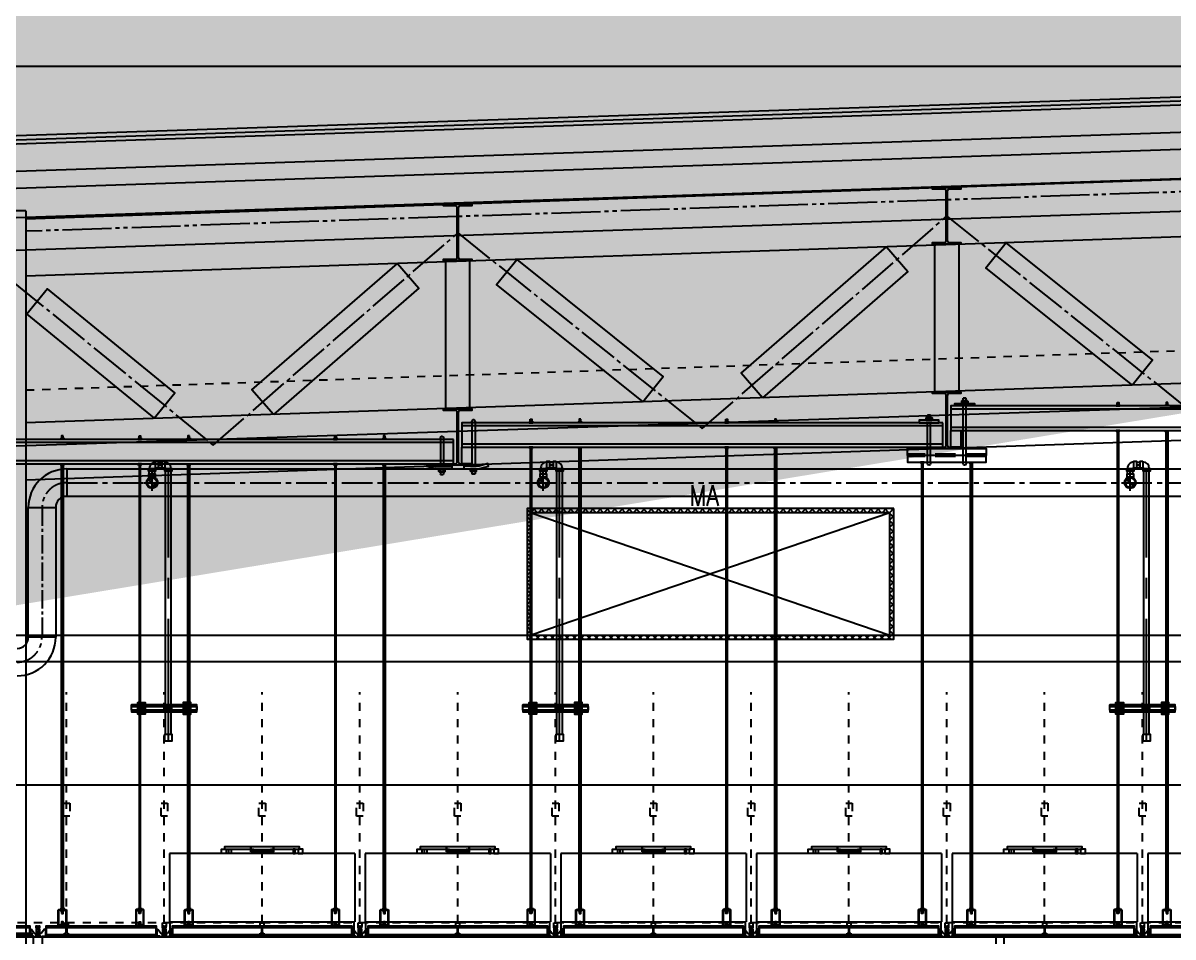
# Model space of a CAD drawing. Header units: millimetres. Extents: x -192235 to 515711, y 45168 to 947868.
# Drawn here: x 130333 to 137388, y 471199 to 476802 of the extents above; entities that cross this region are included whole.
import ezdxf
from ezdxf.enums import TextEntityAlignment as Align

# ---------------------------------------------------------------- set-up
doc = ezdxf.new("R2010")
doc.units = ezdxf.units.MM
doc.header["$LTSCALE"] = 1000
doc.header["$PDMODE"] = 1
for name, pattern in [('CENTER2', [1.125, 0.75, -0.125, 0.125, -0.125]), ('HIDDEN', [0.375, 0.25, -0.125]), ('HIDDEN2', [4.7625, 3.175, -1.5875]), ('TPH12-SEC-@20-1$0$CENTERK0', [0.65, 0.5, -0.05, 0.05, -0.05]), ('TPH12-SEC-@20-1$0$CENTERK5', [6.916, 6.667, -0.083, 0.083, -0.083]), ('TPH12-SEC-@20-1$0$DOTK1', [0.1, 0.05, -0.05]), ('TPH12-SEC-@20-1$0$PHANTOMK1', [1.415, 1, -0.083, 0.083, -0.083, 0.083, -0.083]), ('YCD-Xfa-Sec-24$0$HIDDEN', [0.375, 0.25, -0.125]), ('YCD-Xfa-Sec-24$0$HIDDEN2', [0.1875, 0.125, -0.0625])]:
    doc.linetypes.add(name, pattern=pattern)
for name, color, linetype in [('FS-LINE', 10, 'Continuous'), ('TPH12-SEC-@20-1$0$$FFU', 252, 'TPH12-SEC-@20-1$0$DOTK1'), ('TPH12-SEC-@20-1$0$H-SIN', 252, 'TPH12-SEC-@20-1$0$CENTERK5'), ('TPH12-SEC-@20-1$0$MEJI', 252, 'Continuous'), ('TPH12-SEC-@20-1$0$PT', 252, 'Continuous'), ('TPH12-SEC-@20-1$0$SIAGE1', 252, 'Continuous'), ('TPH12-SEC-@20-1$0$STEEL2', 252, 'Continuous'), ('TPH12-SEC-@20-1$0$STEEL3', 252, 'Continuous'), ('TPH12-SEC-@20-1$0$SUGATA3', 252, 'Continuous'), ('YCD-Xfa-Sec-24$0$A-C-Ceil-Hand_3-8', 2, 'Continuous'), ('YCD-Xfa-Sec-24$0$A-C-Ceiling Grid', 15, 'Continuous'), ('YCD-Xfa-Sec-24$0$C-R-EQ', 150, 'Continuous'), ('YCD-Xfa-Sec-24$0$Ceil-Sup-150', 3, 'Continuous'), ('YCD-Xfa-Sec-24$0$Ceil-Sup-P1001', 3, 'Continuous'), ('YCD-Xfa-Sec-24$0$FFU', 145, 'Continuous'), ('YCD-Xfa-Sec-24$0$partition-S', 3, 'Continuous'), ('YFM1P-短$0$14P5-CSH-3-402-B$0$SH-TEXT', 4, 'Continuous'), ('YFM1P-短$0$M-FOUN', 252, 'Continuous'), ('YFM1P-短$0$M-HVAC-CMDUCT', 150, 'Continuous')]:
    doc.layers.add(name, color=color, linetype=linetype)
doc.styles.add('YFM1P-短$0$14P5-CSH-3-402-B$0$AA-TXT', font='simplex.shx', dxfattribs={"width": 0.8, "bigfont": 'CHINA.shx'})

# ---------------------------------------------------------------- blocks, each defined once
blk = doc.blocks.new('TPH12-SEC-@20-1')
at = {"layer": 'DEFPOINTS'}
for p, q in [((100000, 474600), (145000, 476100)), ((100000, 474400), (145000, 475900)), ((100000, 473200), (145000, 474700))]:
    blk.add_line(p, q, dxfattribs=at)
at = {"layer": 'TPH12-SEC-@20-1$0$$FFU'}
for p, q in [((144993.2, 475050.1), (130350, 474550.3)), ((130600, 471285), (130600, 472700)), ((131200, 471285), (131200, 472700)), ((131800, 471285), (131800, 472700)), ((132400, 471285), (132400, 472700)), ((133000, 471285), (133000, 472700)), ((133600, 471285), (133600, 472700)), ((134200, 471285), (134200, 472700)), ((134800, 471285), (134800, 472700)), ((135400, 471285), (135400, 472700)), ((136000, 471285), (136000, 472700)), ((136600, 471285), (136600, 472700)), ((137200, 471285), (137200, 472700)), ((189650, 471285), (100350, 471285)), ((189650, 471200), (100350, 471200))]:
    blk.add_line(p, q, dxfattribs=at)
for points in [[(130580, 471940), (130580, 472020), (130580, 472020), (130620, 472020), (130620, 471940)], [(131180, 471940), (131180, 472020), (131180, 472020), (131220, 472020), (131220, 471940)], [(131780, 471940), (131780, 472020), (131780, 472020), (131820, 472020), (131820, 471940)], [(132380, 471940), (132380, 472020), (132380, 472020), (132420, 472020), (132420, 471940)], [(132980, 471940), (132980, 472020), (132980, 472020), (133020, 472020), (133020, 471940)], [(133580, 471940), (133580, 472020), (133580, 472020), (133620, 472020), (133620, 471940)], [(134180, 471940), (134180, 472020), (134180, 472020), (134220, 472020), (134220, 471940)], [(134780, 471940), (134780, 472020), (134780, 472020), (134820, 472020), (134820, 471940)], [(135380, 471940), (135380, 472020), (135380, 472020), (135420, 472020), (135420, 471940)], [(135980, 471940), (135980, 472020), (135980, 472020), (136020, 472020), (136020, 471940)], [(136580, 471940), (136580, 472020), (136580, 472020), (136620, 472020), (136620, 471940)], [(137180, 471940), (137180, 472020), (137180, 472020), (137220, 472020), (137220, 471940)], [(130611, 471203), (130632.5, 471203), (130632.5, 471200), (130567.5, 471200), (130567.5, 471203), (130589, 471203), (130589, 471222), (130598.5, 471222), (130598.5, 471263), (130589, 471263), (130589, 471285), (130611, 471285), (130611, 471263), (130601.5, 471263), (130601.5, 471222), (130611, 471222)], [(131211, 471203), (131232.5, 471203), (131232.5, 471200), (131167.5, 471200), (131167.5, 471203), (131189, 471203), (131189, 471222), (131198.5, 471222), (131198.5, 471263), (131189, 471263), (131189, 471285), (131211, 471285), (131211, 471263), (131201.5, 471263), (131201.5, 471222), (131211, 471222)], [(131811, 471203), (131832.5, 471203), (131832.5, 471200), (131767.5, 471200), (131767.5, 471203), (131789, 471203), (131789, 471222), (131798.5, 471222), (131798.5, 471263), (131789, 471263), (131789, 471285), (131811, 471285), (131811, 471263), (131801.5, 471263), (131801.5, 471222), (131811, 471222)], [(132411, 471203), (132432.5, 471203), (132432.5, 471200), (132367.5, 471200), (132367.5, 471203), (132389, 471203), (132389, 471222), (132398.5, 471222), (132398.5, 471263), (132389, 471263), (132389, 471285), (132411, 471285), (132411, 471263), (132401.5, 471263), (132401.5, 471222), (132411, 471222)], [(133011, 471203), (133032.5, 471203), (133032.5, 471200), (132967.5, 471200), (132967.5, 471203), (132989, 471203), (132989, 471222), (132998.5, 471222), (132998.5, 471263), (132989, 471263), (132989, 471285), (133011, 471285), (133011, 471263), (133001.5, 471263), (133001.5, 471222), (133011, 471222)], [(133611, 471203), (133632.5, 471203), (133632.5, 471200), (133567.5, 471200), (133567.5, 471203), (133589, 471203), (133589, 471222), (133598.5, 471222), (133598.5, 471263), (133589, 471263), (133589, 471285), (133611, 471285), (133611, 471263), (133601.5, 471263), (133601.5, 471222), (133611, 471222)], [(134211, 471203), (134232.5, 471203), (134232.5, 471200), (134167.5, 471200), (134167.5, 471203), (134189, 471203), (134189, 471222), (134198.5, 471222), (134198.5, 471263), (134189, 471263), (134189, 471285), (134211, 471285), (134211, 471263), (134201.5, 471263), (134201.5, 471222), (134211, 471222)], [(134811, 471203), (134832.5, 471203), (134832.5, 471200), (134767.5, 471200), (134767.5, 471203), (134789, 471203), (134789, 471222), (134798.5, 471222), (134798.5, 471263), (134789, 471263), (134789, 471285), (134811, 471285), (134811, 471263), (134801.5, 471263), (134801.5, 471222), (134811, 471222)], [(135411, 471203), (135432.5, 471203), (135432.5, 471200), (135367.5, 471200), (135367.5, 471203), (135389, 471203), (135389, 471222), (135398.5, 471222), (135398.5, 471263), (135389, 471263), (135389, 471285), (135411, 471285), (135411, 471263), (135401.5, 471263), (135401.5, 471222), (135411, 471222)], [(136011, 471203), (136032.5, 471203), (136032.5, 471200), (135967.5, 471200), (135967.5, 471203), (135989, 471203), (135989, 471222), (135998.5, 471222), (135998.5, 471263), (135989, 471263), (135989, 471285), (136011, 471285), (136011, 471263), (136001.5, 471263), (136001.5, 471222), (136011, 471222)], [(136611, 471203), (136632.5, 471203), (136632.5, 471200), (136567.5, 471200), (136567.5, 471203), (136589, 471203), (136589, 471222), (136598.5, 471222), (136598.5, 471263), (136589, 471263), (136589, 471285), (136611, 471285), (136611, 471263), (136601.5, 471263), (136601.5, 471222), (136611, 471222)], [(137211, 471203), (137232.5, 471203), (137232.5, 471200), (137167.5, 471200), (137167.5, 471203), (137189, 471203), (137189, 471222), (137198.5, 471222), (137198.5, 471263), (137189, 471263), (137189, 471285), (137211, 471285), (137211, 471263), (137201.5, 471263), (137201.5, 471222), (137211, 471222)]]:
    blk.add_lwpolyline(points, close=True, dxfattribs=at)
at = {"layer": 'TPH12-SEC-@20-1$0$H-SIN'}
blk.add_line((84160.9, 471200), (201769.6, 471200), dxfattribs=at)
at = {"layer": 'TPH12-SEC-@20-1$0$MEJI'}
blk.add_line((143050, 476535), (98300, 476535), dxfattribs=at)
at = {"layer": 'TPH12-SEC-@20-1$0$PT'}
for p, q in [((136300, 471200), (136300, 466250)), ((136350, 471200), (136350, 466250))]:
    blk.add_line(p, q, dxfattribs=at)
at = {"layer": 'TPH12-SEC-@20-1$0$SIAGE1'}
for p, q in [((145000, 476382.9), (99350, 474861.2)), ((145000, 476277.8), (99538.5, 474762.4))]:
    blk.add_line(p, q, dxfattribs=at)
at = {"layer": 'TPH12-SEC-@20-1$0$STEEL2'}
for points in [[(135913, 475792.8), (136087, 475792.8), (136087, 475783.8), (136016, 475783.8, 0.414214), (136003, 475770.8), (136003, 475468.8, 0.414214), (136016, 475455.8), (136087, 475455.8), (136087, 475446.8), (135913, 475446.8), (135913, 475455.8), (135984, 475455.8, 0.414214), (135997, 475468.8), (135997, 475770.8, 0.414214), (135984, 475783.8), (135913, 475783.8)], [(132913, 475690.4), (133087, 475690.4), (133087, 475681.4), (133016, 475681.4, 0.414214), (133003, 475668.4), (133003, 475366.4, 0.414214), (133016, 475353.4), (133087, 475353.4), (133087, 475344.4), (132913, 475344.4), (132913, 475353.4), (132984, 475353.4, 0.414214), (132997, 475366.4), (132997, 475668.4, 0.414214), (132984, 475681.4), (132913, 475681.4)], [(135913, 474538.8), (136087, 474538.8), (136087, 474529.8), (136016, 474529.8, 0.414214), (136003, 474516.8), (136003, 474214.8, 0.414214), (136016, 474201.8), (136087, 474201.8), (136087, 474192.8), (135913, 474192.8), (135913, 474201.8), (135984, 474201.8, 0.414214), (135997, 474214.8), (135997, 474516.8, 0.414214), (135984, 474529.8), (135913, 474529.8)], [(132913, 474436.4), (133087, 474436.4), (133087, 474427.4), (133016, 474427.4, 0.414214), (133003, 474414.4), (133003, 474112.4, 0.414214), (133016, 474099.4), (133087, 474099.4), (133087, 474090.4), (132913, 474090.4), (132913, 474099.4), (132984, 474099.4, 0.414214), (132997, 474112.4), (132997, 474414.4, 0.414214), (132984, 474427.4), (132913, 474427.4)]]:
    blk.add_lwpolyline(points, format="xyb", close=True, dxfattribs=at)
at = {"layer": 'TPH12-SEC-@20-1$0$STEEL3'}
for p, q in [((145000, 476100), (130350, 475600)), ((145000, 475749.8), (130350, 475249.8)), ((130350, 475650), (129650, 475650)), ((130350, 475650), (130350, 466700)), ((145000, 474850.2), (130350, 474350.2)), ((145000, 474500), (130350, 474000))]:
    blk.add_line(p, q, dxfattribs=at)
at = {"layer": 'TPH12-SEC-@20-1$0$STEEL3', "linetype": 'TPH12-SEC-@20-1$0$PHANTOMK1', "ltscale": 0.3}
for p, q in [((138997, 475820.1), (136003, 475717.9)), ((135997, 475717.7), (133003, 475615.5)), ((132997, 475615.3), (130350, 475525))]:
    blk.add_line(p, q, dxfattribs=at)
at = {"layer": 'TPH12-SEC-@20-1$0$STEEL3', "linetype": 'TPH12-SEC-@20-1$0$CENTERK0', "ltscale": 0.5}
for p, q in [((134500, 474316.7), (136000, 475617.7)), ((136000, 475617.7), (137500, 474419.1)), ((131500, 474214.4), (133000, 475515.3)), ((133000, 475515.3), (134500, 474316.7)), ((130011.6, 475427.4), (131500, 474214.4))]:
    blk.add_line(p, q, dxfattribs=at)
at = {"layer": 'TPH12-SEC-@20-1$0$STEEL3'}
for points in [[(135925, 474538.8), (136075, 474538.8), (136075, 475446.8), (135925, 475446.8)], [(137136.2, 474581.8), (137261.1, 474738.1), (136363.8, 475455), (136238.9, 475298.8)], [(134869, 474504.4), (134738, 474655.5), (135631, 475430), (135762, 475278.9)], [(131869, 474402), (131738, 474553.1), (132631, 475327.6), (132762, 475176.6)], [(132925, 474436.4), (133075, 474436.4), (133075, 475344.4), (132925, 475344.4)], [(134136.2, 474479.4), (134261.1, 474635.7), (133363.8, 475352.7), (133238.9, 475196.4)], [(131137.8, 474380.5), (131264.2, 474535.6), (130484, 475171.4), (130357.7, 475016.3)]]:
    blk.add_lwpolyline(points, close=True, dxfattribs=at)
at = {"layer": 'TPH12-SEC-@20-1$0$SUGATA3'}
for p, q in [((145000, 476600), (99350, 475078.3)), ((145000, 476575), (99350, 475053.3)), ((145000, 476550), (99350, 475028.3))]:
    blk.add_line(p, q, dxfattribs=at)
blk = doc.blocks.new('YFM1P-短')
at = {"layer": 'YFM1P-短$0$M-HVAC-CMDUCT'}
h = blk.add_hatch(dxfattribs=at)
h.set_pattern_fill('ANSI37', color=256, scale=10)
h.paths.add_polyline_path([(154325, 473825), (156575, 473825), (156575, 473025), (154325, 473025)])
h.paths.add_polyline_path([(154350, 473800), (156550, 473800), (156550, 473050), (154350, 473050)], flags=16)
at = {"layer": 'YFM1P-短$0$M-FOUN'}
blk.add_line((190000, 473050), (100000, 473050), dxfattribs=at)
at = {"layer": 'YFM1P-短$0$M-FOUN', "color": 4}
for p, q in [((100000, 472885), (190000, 472885)), ((100000, 472130), (190000, 472130))]:
    blk.add_line(p, q, dxfattribs=at)
at = {"layer": 'YFM1P-短$0$M-FOUN', "color": 1}
blk.add_line((190000, 471200), (100000, 471200), dxfattribs=at)
at = {"layer": 'YFM1P-短$0$M-HVAC-CMDUCT'}
for p, q in [((156550, 473800), (154350, 473050)), ((154350, 473800), (156550, 473050))]:
    blk.add_line(p, q, dxfattribs=at)
for points in [[(154325, 473825), (156575, 473825), (156575, 473025), (154325, 473025)], [(154350, 473800), (156550, 473800), (156550, 473050), (154350, 473050)]]:
    blk.add_lwpolyline(points, close=True, dxfattribs=at)
at = {"layer": 'YFM1P-短$0$14P5-CSH-3-402-B$0$SH-TEXT', "color": 4, "style": 'YFM1P-短$0$14P5-CSH-3-402-B$0$AA-TXT', "text_generation_flag": 2, "width": 0.8}
blk.add_text('MA', height=125, dxfattribs=at).set_placement((155488.7, 473905.6, 0), align=Align.MIDDLE_CENTER)
blk = doc.blocks.new('YCD-Xfa-Sec-24$0$Cap-4')
for p, q in [((1.76, 0), (-1.76, 0)), ((-1.9, -1.31), (-1.9, -0.18)), ((-1.9, -1.31), (-1.9, -0.18)), ((1.76, -1.49), (-1.76, -1.49)), ((1.76, -1.49), (-1.76, -1.49)), ((-1.39, -0.05), (-1.75, -0.05)), ((-1.39, -0.05), (-1.75, -0.05)), ((-1.39, -1.44), (-1.75, -1.44)), ((-1.39, -1.44), (-1.75, -1.44)), ((-1.02, -1.31), (-1.02, -0.18)), ((-1.02, -1.31), (-1.02, -0.18)), ((-0.95, -1.49), (-0.95, -3.09)), ((-0.95, -3.09), (-0.82, -3.22)), ((0.82, -3.22), (-0.82, -3.22)), ((0.53, -0.05), (-0.53, -0.05)), ((0.53, -0.05), (-0.53, -0.05)), ((0.53, -1.44), (-0.53, -1.44)), ((0.53, -1.44), (-0.53, -1.44)), ((0.82, -3.22), (0.95, -3.09)), ((0.95, -1.49), (0.95, -3.09)), ((1.02, -1.31), (1.02, -0.18)), ((1.02, -1.31), (1.02, -0.18)), ((1.39, -0.05), (1.75, -0.05)), ((1.39, -0.05), (1.75, -0.05)), ((1.39, -1.44), (1.75, -1.44)), ((1.39, -1.44), (1.75, -1.44)), ((1.9, -1.31), (1.9, -0.18)), ((1.9, -1.31), (1.9, -0.18))]:
    blk.add_line(p, q)
for centre, radius, start, end in [((-1.6, -0.27), 0.316, 120.56811, 163.207), ((-1.6, -0.27), 0.316, 120.56811, 163.207), ((-1.64, -0.33), 0.303, 111.89653, 149.5654), ((-1.64, -0.33), 0.303, 111.89653, 149.5654), ((-1.64, -1.16), 0.303, 210.4346, 248.10347), ((-1.64, -1.16), 0.303, 210.4346, 248.10347), ((-1.6, -1.22), 0.316, 196.793, 239.43189), ((-1.6, -1.22), 0.316, 196.793, 239.43189), ((-1.6, -1.26), 1.23, 61.78852, 80.11234), ((-1.6, -1.26), 1.23, 61.78852, 80.11234), ((-1.6, -0.23), 1.23, 279.88766, 298.21148), ((-1.6, -0.23), 1.23, 279.88766, 298.21148), ((-0.43, -1.46), 1.41, 94.15324, 114.87611), ((-0.43, -1.46), 1.41, 94.15324, 114.87611), ((-0.43, -0.03), 1.41, 245.12389, 265.84676), ((-0.43, -0.03), 1.41, 245.12389, 265.84676), ((0.43, -1.46), 1.41, 65.12389, 85.84676), ((0.43, -1.46), 1.41, 65.12389, 85.84676), ((0.43, -0.03), 1.41, 274.15324, 294.87611), ((0.43, -0.03), 1.41, 274.15324, 294.87611), ((1.6, -1.26), 1.23, 99.88766, 118.21148), ((1.6, -1.26), 1.23, 99.88766, 118.21148), ((1.6, -0.23), 1.23, 241.78852, 260.11234), ((1.6, -0.23), 1.23, 241.78852, 260.11234), ((1.64, -0.33), 0.303, 30.4346, 68.10347), ((1.64, -0.33), 0.303, 30.4346, 68.10347), ((1.64, -1.16), 0.303, 291.89653, 329.5654), ((1.64, -1.16), 0.303, 291.89653, 329.5654), ((1.6, -0.27), 0.316, 16.793, 59.43189), ((1.6, -0.27), 0.316, 16.793, 59.43189), ((1.6, -1.22), 0.316, 300.56811, 343.207), ((1.6, -1.22), 0.316, 300.56811, 343.207)]:
    blk.add_arc(centre, radius, start, end)
blk = doc.blocks.new('YCD-Xfa-Sec-24$0$cg-1')
blk.add_lwpolyline([(0, 68), (0, 0), (1100, 0), (1100, 2.8), (0, 2.8), (0, 15.2), (1100, 15.2), (1100, 55.7), (0, 55.7), (0, 68), (1100, 68), (1100, 0)])
blk = doc.blocks.new('YCD-Xfa-Sec-24$0$FFU-120x120x55')
for p, q in [((-56.8, 50.8), (-56.8, 9)), ((56.8, 50.8), (-56.8, 50.8)), ((56.8, 50.8), (56.8, 9)), ((-56.8, 9), (56.8, 9)), ((-56.5, 0), (-56.5, 9)), ((56.5, 0), (56.5, 9)), ((-56.5, 0), (56.5, 0))]:
    blk.add_line(p, q)
for points in [[(-22.03, 50.8), (-25, 50.8), (-25, 53.5), (-22.03, 53.5), (-22.03, 51.04)], [(-19, 50.8), (-20.35, 50.8), (-20.35, 53.5), (-19, 53.5), (-19, 51.04)], [(-7, 51.8), (-7, 52.7), (7, 52.7), (7, 51.8)], [(19, 50.8), (20.35, 50.8), (20.35, 53.5), (19, 53.5), (19, 50.95)], [(22.03, 50.8), (25, 50.8), (25, 53.5), (22.03, 53.5), (22.03, 50.95)]]:
    blk.add_lwpolyline(points, close=True)
for points in [[(-7, 54.87, 0.414214), (-7.13, 55), (-23, 55), (-23, 53.5), (-7.13, 53.5, 0.414214), (-7, 53.63)], [(6.87, 53.49, 0.396463), (7, 53.63), (7, 54.87, 0.414214), (6.87, 55), (-6.87, 55, 0.414214), (-7, 54.87), (-7, 53.63, 0.396539), (-6.87, 53.49, 0.029282)], [(7.13, 53.5), (23, 53.5), (23, 55), (7.13, 55, 0.414214), (7, 54.87), (7, 53.63, 0.414214)]]:
    blk.add_lwpolyline(points, format="xyb", close=True)
blk = doc.blocks.new('YCD-Xfa-Sec-24$0$Ceil-4T')
for p, q in [((0.45, 5.1), (0, 5.1)), ((0, 5.1), (0, 0)), ((2.2, 0.33), (0, 0.33)), ((0, 0.25), (2.2, 0.25)), ((2.2, 0), (0, 0)), ((0.45, 4.8), (0.45, 5.1)), ((0.45, 4.8), (0.45, 0.33)), ((0.45, 4.8), (1.05, 4.8)), ((0.6, 0.33), (2.2, 0.33)), ((1.05, 4.8), (3, 2.05)), ((3, 2.05), (3.95, 2.05)), ((3.95, 1.55), (3.75, 0.88)), ((3.75, 0.88), (3.95, 0.88)), ((3.75, 0.88), (3.75, 0.25)), ((3.95, 4.8), (3.95, 0.3)), ((3.95, 0.88), (3.95, 1.55)), ((3.95, 0.88), (3.95, 0.45)), ((4.3, 5.1), (4.25, 5.1)), ((5.75, 5.1), (5.7, 5.1)), ((6.05, 4.8), (6.05, 0.3)), ((7, 2.05), (6.05, 2.05)), ((6.05, 1.55), (6.25, 0.88)), ((6.05, 0.88), (6.05, 1.55)), ((6.25, 0.88), (6.05, 0.88)), ((6.05, 0.88), (6.05, 0.45)), ((6.25, 0.88), (6.25, 0.25)), ((8.95, 4.8), (7, 2.05)), ((7.8, 0.33), (10, 0.33)), ((10, 0.25), (7.8, 0.25)), ((10, 0), (7.8, 0)), ((9.55, 4.8), (8.95, 4.8)), ((9.55, 5.1), (10, 5.1)), ((9.55, 4.8), (9.55, 5.1)), ((9.55, 4.8), (9.55, 0.28)), ((10, 5.1), (10, 0))]:
    blk.add_line(p, q)
for points in [[(5.58, 0.1), (5.54, 0.1, -0.414214), (5.5, 0.14), (5.5, 0.58, -0.414214), (5.52, 0.6), (5.82, 0.6, 0.414214), (5.84, 0.62), (5.84, 1.2, 0.414214), (5.74, 1.3), (4.26, 1.3, 0.414214), (4.16, 1.2), (4.16, 0.62, 0.414214), (4.18, 0.6), (4.48, 0.6, -0.414214), (4.5, 0.58), (4.5, 0.14, -0.414214), (4.46, 0.1), (4.42, 0.1, 0.414214), (4.4, 0.08), (4.4, 0.04, -0.414214), (4.36, 0), (2.24, 0, -0.414214), (2.2, 0.04), (2.2, 0.25), (2.2, 0.28, -0.414214), (2.25, 0.33), (2.27, 0.33, -0.414214), (2.32, 0.28), (2.32, 0.27, 0.414214), (2.34, 0.25), (3.87, 0.25, 0.414214), (3.97, 0.35), (3.97, 1.48, -0.414214), (3.99, 1.5), (4.2, 1.5, 0.414214), (4.3, 1.6), (4.3, 5.4, 0.414214), (4.2, 5.5), (3.96, 5.5, -0.414214), (3.94, 5.52), (3.94, 6.76, -0.414214), (3.98, 6.8), (4.46, 6.8, -0.414214), (4.5, 6.76), (4.5, 6.42, -0.414214), (4.48, 6.4), (4.18, 6.4, 0.414214), (4.16, 6.38), (4.16, 5.8, 0.414214), (4.26, 5.7), (5.74, 5.7, 0.414214), (5.84, 5.8), (5.84, 6.38, 0.414214), (5.82, 6.4), (5.52, 6.4, -0.414214), (5.5, 6.42), (5.5, 6.76, -0.414214), (5.54, 6.8), (6.02, 6.8, -0.414214), (6.06, 6.76), (6.06, 5.52, -0.414214), (6.04, 5.5), (5.8, 5.5, 0.414214), (5.7, 5.4), (5.7, 1.6, 0.414214), (5.8, 1.5), (6.01, 1.5, -0.414214), (6.03, 1.48), (6.03, 0.35, 0.414214), (6.13, 0.25), (7.66, 0.25, 0.414214), (7.68, 0.27), (7.68, 0.28, -0.414214), (7.73, 0.33), (7.75, 0.33, -0.414214), (7.8, 0.28), (7.8, 0.25), (7.8, 0.04, -0.414214), (7.76, 0), (5.64, 0, -0.414214), (5.6, 0.04), (5.6, 0.08, 0.414214)], [(4.52, 5.5, 0.414214), (4.42, 5.4), (4.42, 5.2, 0.414214), (4.52, 5.1), (5.48, 5.1, 0.414214), (5.58, 5.2), (5.58, 5.4, 0.414214), (5.48, 5.5)], [(5.58, 3.24, -0.684718), (5.41, 3.17, 0.441058), (4.59, 3.17, -0.684718), (4.42, 3.24), (4.42, 4.38), (4.42, 4.8, -0.414214), (4.52, 4.9), (5.48, 4.9, -0.414214), (5.58, 4.8), (5.58, 4.38)], [(5, 1.5), (5.48, 1.5, 0.414214), (5.58, 1.6), (5.58, 2.36, 0.684718), (5.41, 2.43, -0.441058), (4.59, 2.43, 0.684718), (4.42, 2.36), (4.42, 1.6, 0.414214), (4.52, 1.5)]]:
    blk.add_lwpolyline(points, format="xyb", close=True)
blk.add_circle((5, 2.8), 0.375)
for centre, radius, start, end in [((3.75, 0.45), 0.2, 270, 0), ((4.25, 4.8), 0.3, 90, 180), ((5.75, 4.8), 0.3, 0, 90), ((6.25, 0.45), 0.2, 180, 270)]:
    blk.add_arc(centre, radius, start, end)
for p in [(2.2, 0), (2.2, 0), (2.2, 0), (2.2, 0), (2.2, 0), (2.2, 0), (2.2, 0), (2.2, 0), (2.2, 0), (2.2, 0), (2.2, 0), (2.2, 0), (2.2, 0), (2.2, 0), (2.2, 0), (2.2, 0), (2.2, 0), (3.95, 0.35), (3.97, 0.41), (4.16, 0.64), (4.54, 5.1), (4.56, 4.9), (4.58, 5.1), (5.84, 0.65), (5.85, 0.67), (6.03, 0.41), (6.05, 0.35), (7.8, 0)]:
    blk.add_point(p)
blk = doc.blocks.new('YCD-Xfa-Sec-24$0$Cap-3')
for p, q in [((-8, 2.8), (-11, 2)), ((-11, 2), (-11, 0)), ((-11, 2), (11, 2)), ((-11, 0), (11, 0)), ((-8, 9.2), (-8, 2.8)), ((0, 10), (-6, 10)), ((-4, 9.2), (-4, 2.8)), ((6, 10), (0, 10)), ((4, 2.8), (4, 9.2)), ((8, 9.2), (8, 2.8)), ((8, 2.8), (11, 2)), ((11, 2), (11, 0))]:
    blk.add_line(p, q)
for centre, radius, start, end in [((-6, 7.1), 2.9, 46.39718, 133.60282), ((-6, 4.9), 2.9, 226.39718, 313.60282), ((0, -0.4), 10.4, 67.38014, 112.61986), ((0, 12.4), 10.4, 247.38014, 292.61986), ((6, 7.1), 2.9, 46.39718, 133.60282), ((6, 4.9), 2.9, 226.39718, 313.60282)]:
    blk.add_arc(centre, radius, start, end)
blk = doc.blocks.new('YCD-Xfa-Sec-24')
at = {"layer": 'YCD-Xfa-Sec-24$0$C-R-EQ'}
h = blk.add_hatch(dxfattribs=at)
h.set_pattern_fill('ANSI31', color=256, scale=10, angle=45, style=0)
h.set_pattern_definition([(90, (839258.67, 230019.764), (-31.75, 7e-15), [])])
h.paths.add_polyline_path([(579609.6, 401207.8), (579609.6, 401219.8), (580389.6, 401219.8), (580389.6, 401207.8)])
at = {"layer": 'YCD-Xfa-Sec-24$0$A-C-Ceil-Hand_3-8', "elevation": 0}
for points in [[(572645.2, 404476.2), (572654.8, 404476.2), (572654.8, 404464.2), (572645.2, 404464.2)], [(572954.8, 404476.2), (572945.2, 404476.2), (572945.2, 404464.2), (572954.8, 404464.2)], [(575045.2, 404373.8), (575054.8, 404373.8), (575054.8, 404361.8), (575045.2, 404361.8)], [(575354.8, 404373.8), (575345.2, 404373.8), (575345.2, 404361.8), (575354.8, 404361.8)], [(576245.2, 404373.8), (576254.8, 404373.8), (576254.8, 404361.8), (576245.2, 404361.8)], [(576554.8, 404373.8), (576545.2, 404373.8), (576545.2, 404361.8), (576554.8, 404361.8)], [(572645.2, 401378), (572654.8, 401378), (572654.8, 404294.2), (572645.2, 404294.2)], [(572954.8, 401378), (572945.2, 401378), (572945.2, 404294.2), (572954.8, 404294.2)], [(577445.2, 404271.4), (577454.8, 404271.4), (577454.8, 404259.4), (577445.2, 404259.4)], [(577754.8, 404271.4), (577745.2, 404271.4), (577745.2, 404259.4), (577754.8, 404259.4)], [(578645.2, 404271.4), (578654.8, 404271.4), (578654.8, 404259.4), (578645.2, 404259.4)], [(578954.8, 404271.4), (578945.2, 404271.4), (578945.2, 404259.4), (578954.8, 404259.4)], [(579420.2, 404271.4), (579429.8, 404271.4), (579429.8, 404259.4), (579420.2, 404259.4)], [(575045.2, 401378), (575054.8, 401378), (575054.8, 404191.8), (575045.2, 404191.8)], [(575354.8, 401378), (575345.2, 401378), (575345.2, 404191.8), (575354.8, 404191.8)], [(576245.2, 401378), (576254.8, 401378), (576254.8, 404191.8), (576245.2, 404191.8)], [(576554.8, 401378), (576545.2, 401378), (576545.2, 404191.8), (576554.8, 404191.8)], [(573845.2, 401378), (573854.8, 401378), (573854.8, 404100.3), (573845.2, 404100.3)], [(574154.8, 401378), (574145.2, 401378), (574145.2, 404100.3), (574154.8, 404100.3)], [(577445.2, 401378), (577454.8, 401378), (577454.8, 404089.4), (577445.2, 404089.4)], [(577754.8, 401378), (577745.2, 401378), (577745.2, 404089.4), (577754.8, 404089.4)], [(578645.2, 401378), (578654.8, 401378), (578654.8, 404089.4), (578645.2, 404089.4)], [(578954.8, 401378), (578945.2, 401378), (578945.2, 404089.4), (578954.8, 404089.4)], [(579420.2, 401378), (579429.8, 401378), (579429.8, 404089.4), (579420.2, 404089.4)], [(572654.8, 401343), (572645.2, 401343), (572645.2, 401355), (572654.8, 401355)], [(572945.2, 401343), (572954.8, 401343), (572954.8, 401355), (572945.2, 401355)], [(573854.8, 401343), (573845.2, 401343), (573845.2, 401355), (573854.8, 401355)], [(574145.2, 401343), (574154.8, 401343), (574154.8, 401355), (574145.2, 401355)], [(575054.8, 401343), (575045.2, 401343), (575045.2, 401355), (575054.8, 401355)], [(575345.2, 401343), (575354.8, 401343), (575354.8, 401355), (575345.2, 401355)], [(576254.8, 401343), (576245.2, 401343), (576245.2, 401355), (576254.8, 401355)], [(576545.2, 401343), (576554.8, 401343), (576554.8, 401355), (576545.2, 401355)], [(577454.8, 401343), (577445.2, 401343), (577445.2, 401355), (577454.8, 401355)], [(577745.2, 401343), (577754.8, 401343), (577754.8, 401355), (577745.2, 401355)], [(578654.8, 401343), (578645.2, 401343), (578645.2, 401355), (578654.8, 401355)], [(578945.2, 401343), (578954.8, 401343), (578954.8, 401355), (578945.2, 401355)], [(579429.8, 401343), (579420.2, 401343), (579420.2, 401355), (579429.8, 401355)], [(572654.8, 401281), (572645.2, 401281), (572645.2, 401293), (572654.8, 401293)], [(572945.2, 401281), (572954.8, 401281), (572954.8, 401293), (572945.2, 401293)], [(573854.8, 401281), (573845.2, 401281), (573845.2, 401293), (573854.8, 401293)], [(574145.2, 401281), (574154.8, 401281), (574154.8, 401293), (574145.2, 401293)], [(575054.8, 401281), (575045.2, 401281), (575045.2, 401293), (575054.8, 401293)], [(575345.2, 401281), (575354.8, 401281), (575354.8, 401293), (575345.2, 401293)], [(576254.8, 401281), (576245.2, 401281), (576245.2, 401293), (576254.8, 401293)], [(576545.2, 401281), (576554.8, 401281), (576554.8, 401293), (576545.2, 401293)], [(577454.8, 401281), (577445.2, 401281), (577445.2, 401293), (577454.8, 401293)], [(577745.2, 401281), (577754.8, 401281), (577754.8, 401293), (577745.2, 401293)], [(578654.8, 401281), (578645.2, 401281), (578645.2, 401293), (578654.8, 401293)], [(578945.2, 401281), (578954.8, 401281), (578954.8, 401293), (578945.2, 401293)], [(579429.8, 401281), (579420.2, 401281), (579420.2, 401293), (579429.8, 401293)]]:
    blk.add_lwpolyline(points, close=True, dxfattribs=at)
for points in [[(572625, 401363), (572625, 401273, 0.414214), (572630, 401268), (572670, 401268, 0.414214), (572675, 401273), (572675, 401363, 0.414214), (572670, 401368), (572630, 401368, 0.414214)], [(572628, 401363), (572628, 401273, 0.414214), (572630, 401271), (572670, 401271, 0.414214), (572672, 401273), (572672, 401363, 0.414214), (572670, 401365), (572630, 401365, 0.414214)], [(572975, 401363), (572975, 401273, -0.414214), (572970, 401268), (572930, 401268, -0.414214), (572925, 401273), (572925, 401363, -0.414214), (572930, 401368), (572970, 401368, -0.414214)], [(572972, 401363), (572972, 401273, -0.414214), (572970, 401271), (572930, 401271, -0.414214), (572928, 401273), (572928, 401363, -0.414214), (572930, 401365), (572970, 401365, -0.414214)], [(573825, 401363), (573825, 401273, 0.414214), (573830, 401268), (573870, 401268, 0.414214), (573875, 401273), (573875, 401363, 0.414214), (573870, 401368), (573830, 401368, 0.414214)], [(573828, 401363), (573828, 401273, 0.414214), (573830, 401271), (573870, 401271, 0.414214), (573872, 401273), (573872, 401363, 0.414214), (573870, 401365), (573830, 401365, 0.414214)], [(574175, 401363), (574175, 401273, -0.414214), (574170, 401268), (574130, 401268, -0.414214), (574125, 401273), (574125, 401363, -0.414214), (574130, 401368), (574170, 401368, -0.414214)], [(574172, 401363), (574172, 401273, -0.414214), (574170, 401271), (574130, 401271, -0.414214), (574128, 401273), (574128, 401363, -0.414214), (574130, 401365), (574170, 401365, -0.414214)], [(575025, 401363), (575025, 401273, 0.414214), (575030, 401268), (575070, 401268, 0.414214), (575075, 401273), (575075, 401363, 0.414214), (575070, 401368), (575030, 401368, 0.414214)], [(575028, 401363), (575028, 401273, 0.414214), (575030, 401271), (575070, 401271, 0.414214), (575072, 401273), (575072, 401363, 0.414214), (575070, 401365), (575030, 401365, 0.414214)], [(575375, 401363), (575375, 401273, -0.414214), (575370, 401268), (575330, 401268, -0.414214), (575325, 401273), (575325, 401363, -0.414214), (575330, 401368), (575370, 401368, -0.414214)], [(575372, 401363), (575372, 401273, -0.414214), (575370, 401271), (575330, 401271, -0.414214), (575328, 401273), (575328, 401363, -0.414214), (575330, 401365), (575370, 401365, -0.414214)], [(576225, 401363), (576225, 401273, 0.414214), (576230, 401268), (576270, 401268, 0.414214), (576275, 401273), (576275, 401363, 0.414214), (576270, 401368), (576230, 401368, 0.414214)], [(576228, 401363), (576228, 401273, 0.414214), (576230, 401271), (576270, 401271, 0.414214), (576272, 401273), (576272, 401363, 0.414214), (576270, 401365), (576230, 401365, 0.414214)], [(576575, 401363), (576575, 401273, -0.414214), (576570, 401268), (576530, 401268, -0.414214), (576525, 401273), (576525, 401363, -0.414214), (576530, 401368), (576570, 401368, -0.414214)], [(576572, 401363), (576572, 401273, -0.414214), (576570, 401271), (576530, 401271, -0.414214), (576528, 401273), (576528, 401363, -0.414214), (576530, 401365), (576570, 401365, -0.414214)], [(577425, 401363), (577425, 401273, 0.414214), (577430, 401268), (577470, 401268, 0.414214), (577475, 401273), (577475, 401363, 0.414214), (577470, 401368), (577430, 401368, 0.414214)], [(577428, 401363), (577428, 401273, 0.414214), (577430, 401271), (577470, 401271, 0.414214), (577472, 401273), (577472, 401363, 0.414214), (577470, 401365), (577430, 401365, 0.414214)], [(577775, 401363), (577775, 401273, -0.414214), (577770, 401268), (577730, 401268, -0.414214), (577725, 401273), (577725, 401363, -0.414214), (577730, 401368), (577770, 401368, -0.414214)], [(577772, 401363), (577772, 401273, -0.414214), (577770, 401271), (577730, 401271, -0.414214), (577728, 401273), (577728, 401363, -0.414214), (577730, 401365), (577770, 401365, -0.414214)], [(578625, 401363), (578625, 401273, 0.414214), (578630, 401268), (578670, 401268, 0.414214), (578675, 401273), (578675, 401363, 0.414214), (578670, 401368), (578630, 401368, 0.414214)], [(578628, 401363), (578628, 401273, 0.414214), (578630, 401271), (578670, 401271, 0.414214), (578672, 401273), (578672, 401363, 0.414214), (578670, 401365), (578630, 401365, 0.414214)], [(578975, 401363), (578975, 401273, -0.414214), (578970, 401268), (578930, 401268, -0.414214), (578925, 401273), (578925, 401363, -0.414214), (578930, 401368), (578970, 401368, -0.414214)], [(578972, 401363), (578972, 401273, -0.414214), (578970, 401271), (578930, 401271, -0.414214), (578928, 401273), (578928, 401363, -0.414214), (578930, 401365), (578970, 401365, -0.414214)], [(579400, 401363), (579400, 401273, 0.414214), (579405, 401268), (579445, 401268, 0.414214), (579450, 401273), (579450, 401363, 0.414214), (579445, 401368), (579405, 401368, 0.414214)], [(579403, 401363), (579403, 401273, 0.414214), (579405, 401271), (579445, 401271, 0.414214), (579447, 401273), (579447, 401363, 0.414214), (579445, 401365), (579405, 401365, 0.414214)]]:
    blk.add_lwpolyline(points, format="xyb", close=True, dxfattribs=at)
at = {"layer": 'YCD-Xfa-Sec-24$0$A-C-Ceiling Grid', "elevation": 0}
for points in [[(579525, 401268), (579525, 401200), (578850, 401200), (578850, 401202.8), (579525, 401202.8), (579525, 401215.2), (578850, 401215.2), (578850, 401255.7), (579525, 401255.7), (579525, 401268), (578850, 401268), (578850, 401200)], [(579525, 401268), (579525, 401200), (578850, 401200), (578850, 401202.8), (579525, 401202.8), (579525, 401215.2), (578850, 401215.2), (578850, 401255.7), (579525, 401255.7), (579525, 401268), (578850, 401268), (578850, 401200)], [(580375, 401268), (580375, 401200), (579625, 401200), (579625, 401202.8), (580375, 401202.8), (580375, 401215.2), (579625, 401215.2), (579625, 401255.7), (580375, 401255.7), (580375, 401268), (579625, 401268), (579625, 401200)], [(580375, 401268), (580375, 401200), (579625, 401200), (579625, 401202.8), (580375, 401202.8), (580375, 401215.2), (579625, 401215.2), (579625, 401255.7), (580375, 401255.7), (580375, 401268), (579625, 401268), (579625, 401200)]]:
    blk.add_lwpolyline(points, dxfattribs=at)
at = {"layer": 'YCD-Xfa-Sec-24$0$C-R-EQ', "elevation": 0}
blk.add_lwpolyline([(579609.6, 401207.8), (579609.6, 401219.8), (580389.6, 401219.8), (580389.6, 401207.8), (579609.6, 401207.8)], dxfattribs=at)
blk.add_lwpolyline([(579609.6, 401207.8), (579609.6, 401219.8), (580389.6, 401219.8), (580389.6, 401207.8), (579609.6, 401207.8)], dxfattribs=at)
at = {"layer": 'YCD-Xfa-Sec-24$0$Ceil-Sup-150'}
for p, q in [((573881.4, 404100.8), (573881.4, 404454.2)), ((573900.5, 404100.8), (573900.5, 404454.2)), ((574099.5, 404100.8), (574099.5, 404351.8)), ((574118.5, 404100.8), (574118.5, 404351.8)), ((576893.9, 404361.4), (576893.9, 404084.4)), ((576913, 404361.4), (576913, 404084.4)), ((577087, 404259), (577087, 404082.4)), ((577106, 404259), (577106, 404082.4))]:
    blk.add_line(p, q, dxfattribs=at)
for points in [[(571025, 404454.2), (573975, 404454.2), (573975, 404304.2), (571025, 404304.2)], [(571025, 404434.2), (573975, 404434.2), (573975, 404324.2), (571025, 404324.2)], [(573831, 404454.2), (573951, 404454.2), (573951, 404470.2), (573831, 404470.2)], [(574025, 404351.8), (576975, 404351.8), (576975, 404201.8), (574025, 404201.8)], [(574169, 404351.8), (574049, 404351.8), (574049, 404367.8), (574169, 404367.8)], [(573975, 404304.2), (573913, 404304.2), (573913, 404201.8), (573975, 404201.8)], [(574025, 404331.8), (576975, 404331.8), (576975, 404221.8), (574025, 404221.8)], [(576975, 404201.8), (576913, 404201.8), (576913, 404099.4), (576975, 404099.4)], [(577025, 404249.4), (579975, 404249.4), (579975, 404099.4), (577025, 404099.4)], [(577025, 404229.4), (579975, 404229.4), (579975, 404119.4), (577025, 404119.4)]]:
    blk.add_lwpolyline(points, close=True, dxfattribs=at)
for points in [[(576877.4, 404068.4, -0.072199), (576864.3, 404070.3), (576811.4, 404086), (576816, 404101.4), (576868.8, 404085.7, 0.072199), (576877.4, 404084.4), (576963.5, 404084.4), (576963.5, 404068.4)], [(577122.6, 404066.4, 0.072199), (577135.7, 404068.3), (577188.6, 404084), (577184, 404099.4), (577131.2, 404083.7, -0.072199), (577122.6, 404082.4), (577036.5, 404082.4), (577036.5, 404066.4)]]:
    blk.add_lwpolyline(points, format="xyb", close=True, dxfattribs=at)
for centre, start, end in [((576903.5, 404361.4), 0, 180), ((577096.5, 404259), 0, 180), ((573891, 404100.8), 180, 0), ((574109, 404100.8), 180, 0)]:
    blk.add_arc(centre, 9.53, start, end, dxfattribs=at)
at = {"layer": 'YCD-Xfa-Sec-24$0$Ceil-Sup-150', "linetype": 'YCD-Xfa-Sec-24$0$HIDDEN', "ltscale": 0.01}
for centre, start, end in [((576903.5, 404361.4), 180, 0), ((577096.5, 404259), 180, 0), ((573891, 404100.8), 0, 180), ((574109, 404100.8), 0, 180)]:
    blk.add_arc(centre, 9.53, start, end, dxfattribs=at)
at = {"layer": 'YCD-Xfa-Sec-24$0$Ceil-Sup-P1001', "linetype": 'YCD-Xfa-Sec-24$0$HIDDEN2'}
for p, q in [((573758.6, 404158.7), (574241.4, 404158.7)), ((573758.6, 404144.4), (574241.4, 404144.4))]:
    blk.add_line(p, q, dxfattribs=at)
at = {"layer": 'YCD-Xfa-Sec-24$0$Ceil-Sup-P1001'}
for points in [[(573758.6, 404151.6), (574241.4, 404151.6), (574241.4, 404192.8), (573758.6, 404192.8)], [(573758.6, 404151.6), (574241.4, 404151.6), (574241.4, 404110.3), (573758.6, 404110.3)]]:
    blk.add_lwpolyline(points, close=True, dxfattribs=at)
at = {"layer": 'YCD-Xfa-Sec-24$0$partition-S'}
for p, q in [((579574.7, 401200), (579548.5, 401200)), ((579548.5, 401200), (579548.5, 401130)), ((579575, 401199.7), (579574.7, 401200)), ((579575.3, 401200), (579575, 401199.7)), ((579601.5, 401200), (579575.3, 401200)), ((579601.5, 401130), (579601.5, 401200))]:
    blk.add_line(p, q, dxfattribs=at)
at = {"layer": 'YCD-Xfa-Sec-24$0$A-C-Ceil-Hand_3-8'}
for p in [(572650, 404454.2), (575050, 404351.8), (576250, 404351.8), (577450, 404249.4), (578650, 404249.4), (579425, 404249.4), (572650, 401368, 0), (573850, 401368, 0), (575050, 401368, 0), (576250, 401368, 0), (577450, 401368, 0), (578650, 401368, 0), (579425, 401368, 0), (572650, 401271, 0), (573850, 401271, 0), (575050, 401271, 0), (576250, 401271, 0), (577450, 401271, 0), (578650, 401271, 0), (579425, 401271, 0)]:
    blk.add_blockref('YCD-Xfa-Sec-24$0$Cap-3', p, dxfattribs=at)
at = {"layer": 'YCD-Xfa-Sec-24$0$A-C-Ceil-Hand_3-8', "xscale": -1}
for p in [(572950, 404454.2), (575350, 404351.8), (576550, 404351.8), (577750, 404249.4), (578950, 404249.4), (572950, 401368, 0), (574150, 401368, 0), (575350, 401368, 0), (576550, 401368, 0), (577750, 401368, 0), (578950, 401368, 0), (572950, 401271, 0), (574150, 401271, 0), (575350, 401271, 0), (576550, 401271, 0), (577750, 401271, 0), (578950, 401271, 0)]:
    blk.add_blockref('YCD-Xfa-Sec-24$0$Cap-3', p, dxfattribs=at)
at = {"layer": 'YCD-Xfa-Sec-24$0$A-C-Ceil-Hand_3-8', "rotation": 180}
for p in [(572650, 404304.2), (575050, 404201.8), (576250, 404201.8), (573850, 404110.3), (577450, 404099.4), (578650, 404099.4), (579425, 404099.4), (572650, 401365, 0), (573850, 401365, 0), (575050, 401365, 0), (576250, 401365, 0), (577450, 401365, 0), (578650, 401365, 0), (579425, 401365, 0)]:
    blk.add_blockref('YCD-Xfa-Sec-24$0$Cap-3', p, dxfattribs=at)
at = {"layer": 'YCD-Xfa-Sec-24$0$A-C-Ceil-Hand_3-8', "xscale": -1, "rotation": 180}
for p in [(572950, 404304.2), (575350, 404201.8), (576550, 404201.8), (574150, 404110.3), (577750, 404099.4), (578950, 404099.4), (572950, 401365, 0), (574150, 401365, 0), (575350, 401365, 0), (576550, 401365, 0), (577750, 401365, 0), (578950, 401365, 0)]:
    blk.add_blockref('YCD-Xfa-Sec-24$0$Cap-3', p, dxfattribs=at)
at = {"layer": 'YCD-Xfa-Sec-24$0$A-C-Ceiling Grid', "xscale": -1}
for p in [(572750, 401200, 0), (573950, 401200, 0), (575150, 401200, 0), (576350, 401200, 0), (577550, 401200, 0), (578750, 401200, 0)]:
    blk.add_blockref('YCD-Xfa-Sec-24$0$cg-1', p, dxfattribs=at)
at = {"layer": 'YCD-Xfa-Sec-24$0$A-C-Ceiling Grid', "xscale": -10, "yscale": 10, "zscale": 10}
for p in [(572850, 401200, 0), (574050, 401200, 0), (575250, 401200, 0), (576450, 401200, 0), (577650, 401200, 0), (578850, 401200, 0), (579625, 401200)]:
    blk.add_blockref('YCD-Xfa-Sec-24$0$Ceil-4T', p, dxfattribs=at)
at = {"layer": 'YCD-Xfa-Sec-24$0$Ceil-Sup-150', "yscale": 10, "zscale": 10, "rotation": 180}
for p, xscale in [((573891, 404470.2), 10), ((574109, 404367.8), -10)]:
    blk.add_blockref('YCD-Xfa-Sec-24$0$Cap-4', p, dxfattribs=dict(at, xscale=xscale))
at = {"layer": 'YCD-Xfa-Sec-24$0$Ceil-Sup-150', "yscale": 10, "zscale": 10}
for p, xscale in [((576903.5, 404068.4), -10), ((577096.5, 404066.4), 10)]:
    blk.add_blockref('YCD-Xfa-Sec-24$0$Cap-4', p, dxfattribs=dict(at, xscale=xscale))
at = {"layer": 'YCD-Xfa-Sec-24$0$FFU', "xscale": -10, "yscale": 10, "zscale": 10}
for p in [(572199.6, 401202.5, 0), (573399.6, 401202.5, 0), (574599.6, 401202.5, 0), (575799.6, 401202.5, 0), (576999.6, 401202.5, 0), (578199.6, 401202.5, 0)]:
    blk.add_blockref('YCD-Xfa-Sec-24$0$FFU-120x120x55', p, dxfattribs=at)
blk = doc.blocks.new('FS-90-25A')
at = {"layer": 'FS-LINE'}
for points in [[(2.15, -1.6), (-2.15, -1.6), (-2.15, 0), (2.15, 0)], [(-2.21, -1.66), (-2.21, -5.96), (-3.81, -5.96), (-3.81, -1.66)]]:
    blk.add_lwpolyline(points, close=True, dxfattribs=at)
for radius in [0.54, 3.88]:
    blk.add_arc((-2.21, -1.6), radius, 270, 0, dxfattribs=at)
blk = doc.blocks.new('L30-SP-TD-50x25-rd158.41375')
at = {"layer": 'FS-LINE'}
h = blk.add_hatch(dxfattribs=at)
h.set_pattern_fill('ANSI31', color=1, scale=1.5, style=0)
h.set_pattern_definition([(45, (-11264.6674, 12606.2735), (-3.367596, 3.367596), [])])
edge = h.paths.add_edge_path()
edge.add_arc((-7687.5, 19008.41), 3.02, 90, 270)
edge.add_arc((-7687.5, 19006.91), 1.51, 270, 450)
edge.add_arc((-7687.5, 19009.92), 1.51, 90, 270, ccw=False)
for p, q in [((-7683.69, 19021.02), (-7681.31, 19021.02)), ((-7689.17, 19011.94), (-7689.47, 19011.3)), ((-7689.17, 19013.54), (-7689.17, 19015.54)), ((-7685.83, 19013.54), (-7685.83, 19015.54)), ((-7685.83, 19011.94), (-7685.53, 19011.3)), ((-7683.69, 19017.68), (-7681.31, 19017.68)), ((-7679.17, 18854.25), (-7679.17, 19015.54)), ((-7675.83, 18854.25), (-7675.83, 19015.54)), ((-7695, 18873.56), (-7695, 18866.56)), ((-7678.35, 18869.5), (-7678.35, 18870.63)), ((-7677.9, 18870.81), (-7678.3, 18870.81)), ((-7678.3, 18870.44), (-7677.9, 18870.44)), ((-7678.3, 18869.69), (-7677.9, 18869.69)), ((-7677.9, 18870.81), (-7677.85, 18870.91)), ((-7677.85, 18869.21), (-7677.85, 18870.91)), ((-7677.85, 18870.91), (-7677.75, 18870.91)), ((-7677.75, 18870.91), (-7677.75, 18869.21)), ((-7677.25, 18869.21), (-7677.25, 18870.91)), ((-7677.25, 18870.91), (-7677.15, 18870.91)), ((-7677.15, 18870.91), (-7677.15, 18869.21)), ((-7677.1, 18870.81), (-7677.15, 18870.91)), ((-7677.1, 18870.81), (-7676.7, 18870.81)), ((-7676.7, 18870.44), (-7677.1, 18870.44)), ((-7676.7, 18869.69), (-7677.1, 18869.69)), ((-7676.65, 18870.63), (-7676.65, 18869.5)), ((-7665, 18873.56), (-7665, 18866.56)), ((-7677.9, 18869.31), (-7678.3, 18869.31)), ((-7677.9, 18869.31), (-7677.85, 18869.21)), ((-7677.75, 18869.21), (-7677.85, 18869.21)), ((-7677.15, 18869.21), (-7677.25, 18869.21)), ((-7677.1, 18869.31), (-7677.15, 18869.21)), ((-7677.1, 18869.31), (-7676.7, 18869.31))]:
    blk.add_line(p, q, dxfattribs=at)
at = {"layer": 'FS-LINE', "color": 1, "linetype": 'CENTER2', "ltscale": 0.1}
for p, q in [((-7683.69, 19019.35), (-7681.31, 19019.35)), ((-7677.5, 18850), (-7677.5, 19015.54))]:
    blk.add_line(p, q, dxfattribs=at)
at = {"layer": 'FS-LINE', "color": 1, "linetype": 'CENTER2', "ltscale": 0.01}
blk.add_line((-7687.5, 19013.43), (-7687.5, 19015.54), dxfattribs=at)
at = {"layer": 'FS-LINE', "color": 1, "linetype": 'CENTER2', "ltscale": 0.05}
for p, q in [((-7687.5, 19003.4), (-7687.5, 19013.43)), ((-7692.52, 19008.41), (-7682.48, 19008.41))]:
    blk.add_line(p, q, dxfattribs=at)
at = {"layer": 'FS-LINE'}
for points in [[(-7687.5, 19011.43, 1), (-7687.5, 19008.41, -1), (-7687.5, 19005.4, -1)], [(-7692.7, 18872.46), (-7692.7, 18867.66, -1), (-7693.3, 18867.66), (-7693.3, 18872.46, -1)], [(-7667.3, 18872.46), (-7667.3, 18867.66, 1), (-7666.7, 18867.66), (-7666.7, 18872.46, 1)]]:
    blk.add_lwpolyline(points, format="xyb", close=True, dxfattribs=at)
for points in [[(-7689.65, 19011.94), (-7685.35, 19011.94), (-7685.35, 19013.54), (-7689.65, 19013.54)], [(-7677.75, 18871.61), (-7679.42, 18871.61), (-7679.42, 18868.51), (-7677.75, 18868.51)], [(-7677.75, 18871.61), (-7677.5, 18871.61), (-7677.5, 18868.51), (-7677.75, 18868.51)], [(-7677.5, 18871.61), (-7677.25, 18871.61), (-7677.25, 18868.51), (-7677.5, 18868.51)], [(-7677.25, 18871.61), (-7675.58, 18871.61), (-7675.58, 18868.51), (-7677.25, 18868.51)], [(-7679.65, 18850), (-7679.65, 18854.25), (-7675.35, 18854.25), (-7675.35, 18850)]]:
    blk.add_lwpolyline(points, close=True, dxfattribs=at)
for points in [[(-7700, 18868.95), (-7700, 18868), (-7660, 18868), (-7660, 18872.13), (-7700, 18872.13), (-7700, 18871.18), (-7660, 18871.18), (-7660, 18868.95), (-7700, 18868.95), (-7700, 18872.13)], [(-7694.15, 18873.56), (-7695.95, 18873.56), (-7695.95, 18866.56), (-7694.15, 18866.56), (-7694.15, 18873.56), (-7691.65, 18873.56), (-7691.65, 18866.56), (-7696.25, 18866.56), (-7696.25, 18873.56), (-7695.95, 18873.56)], [(-7678.35, 18870.46), (-7679.25, 18870.46), (-7679.35, 18870.36), (-7679.35, 18869.77), (-7679.25, 18869.67), (-7678.35, 18869.67)], [(-7665.85, 18873.56), (-7664.05, 18873.56), (-7664.05, 18866.56), (-7665.85, 18866.56), (-7665.85, 18873.56), (-7668.35, 18873.56), (-7668.35, 18866.56), (-7663.75, 18866.56), (-7663.75, 18873.56), (-7664.05, 18873.56)]]:
    blk.add_lwpolyline(points, dxfattribs=at)
for points in [[(-7692.65, 18872.13), (-7692.65, 18872.64, 1), (-7693.35, 18872.64), (-7693.35, 18872.13)], [(-7667.35, 18872.13), (-7667.35, 18872.64, -1), (-7666.65, 18872.64), (-7666.65, 18872.13)], [(-7692.65, 18868), (-7692.65, 18867.49, -1), (-7693.35, 18867.49), (-7693.35, 18868)], [(-7667.35, 18868), (-7667.35, 18867.49, 1), (-7666.65, 18867.49), (-7666.65, 18868)]]:
    blk.add_lwpolyline(points, format="xyb", dxfattribs=at)
at = {"layer": 'FS-LINE', "linetype": 'HIDDEN', "ltscale": 0.01}
for points in [[(-7679.17, 18871.61), (-7679.42, 18871.61), (-7679.42, 18868.51), (-7679.17, 18868.51)], [(-7675.83, 18871.61), (-7675.58, 18871.61), (-7675.58, 18868.51), (-7675.83, 18868.51)]]:
    blk.add_lwpolyline(points, close=True, dxfattribs=at)
at = {"layer": 'FS-LINE'}
for radius in [3.5, 3.02]:
    blk.add_circle((-7687.5, 19008.41), radius, dxfattribs=at)
at = {"layer": 'FS-LINE', "linetype": 'HIDDEN2', "ltscale": 0.01}
for centre in [(-7693, 18872.46), (-7667, 18872.46), (-7693, 18867.66), (-7667, 18867.66)]:
    blk.add_circle(centre, 0.3, dxfattribs=at)
at = {"layer": 'FS-LINE'}
for centre, radius, start, end in [((-7677.97, 18870.63), 0.377, 150.13717, 209.86283), ((-7676.92, 18870.06), 1.43, 164.81071, 195.18929), ((-7677.97, 18869.5), 0.377, 150.13717, 209.86283), ((-7678.23, 18870.63), 0.377, 330.13717, 29.86283), ((-7679.28, 18870.06), 1.43, 344.81071, 15.18929), ((-7678.23, 18869.5), 0.377, 330.13717, 29.86283), ((-7676.77, 18870.63), 0.377, 150.13717, 209.86283), ((-7675.72, 18870.06), 1.43, 164.81071, 195.18929), ((-7676.77, 18869.5), 0.377, 150.13717, 209.86283), ((-7677.03, 18870.63), 0.377, 330.13717, 29.86283), ((-7678.08, 18870.06), 1.43, 344.81071, 15.18929), ((-7677.03, 18869.5), 0.377, 330.13717, 29.86283)]:
    blk.add_arc(centre, radius, start, end, dxfattribs=at)
for p, rotation in [((-7687.5, 19015.54), 180), ((-7681.31, 19019.35), 90)]:
    blk.add_blockref('FS-90-25A', p, dxfattribs=dict(at, rotation=rotation))
blk = doc.blocks.new('SP-L30-25')
at = {"layer": 'FS-LINE'}
for p, q in [((130602.4, 474068.3), (144625, 474068.3)), ((130602.4, 474068.3), (130602.4, 473900)), ((144625, 473900), (130602.4, 473900)), ((130365.9, 473036.5), (130365.9, 473831.7)), ((130365.9, 473831.7), (130534.1, 473831.7)), ((130534.1, 473831.7), (130534.1, 473036.5)), ((130534.1, 473036.5), (130365.9, 473036.5))]:
    blk.add_line(p, q, dxfattribs=at)
at = {"layer": 'FS-LINE', "color": 1, "linetype": 'CENTER2', "ltscale": 0.25}
blk.add_line((130602.4, 473984.1), (144625, 473984.1), dxfattribs=at)
at = {"layer": 'FS-LINE', "color": 1, "linetype": 'CENTER2', "ltscale": 0.15}
blk.add_line((130450, 473831.7), (130450, 473036.5), dxfattribs=at)
at = {"layer": 'FS-LINE'}
for centre, radius, start, end in [((130602.4, 473831.7), 236.5, 90, 180), ((130602.4, 473831.7), 68.3, 90, 180), ((130297.6, 473036.5), 68.3, 270, 0), ((130297.6, 473036.5), 236.5, 270, 0)]:
    blk.add_arc(centre, radius, start, end, dxfattribs=at)
at = {"layer": 'FS-LINE', "color": 1, "linetype": 'CENTER2', "ltscale": 0.2}
for centre, start, end in [((130602.4, 473831.7), 90, 180), ((130297.6, 473036.5), 270, 0)]:
    blk.add_arc(centre, 152.4, start, end, dxfattribs=at)
at = {"layer": 'FS-LINE', "xscale": 10, "yscale": 10, "zscale": 10}
for p in [(208000, 283900), (210400, 283900), (214000, 283900)]:
    blk.add_blockref('L30-SP-TD-50x25-rd158.41375', p, dxfattribs=at)

msp = doc.modelspace()

# ---------------------------------------------------------------- hatches: boundary and pattern name
at = {"true_color": 0xffffff}
h = msp.add_hatch(dxfattribs=at)
h.set_pattern_fill('ANSI31', scale=0.1)
edge = h.paths.add_edge_path()
edge.add_line((100000, 482700), (189649.99998, 482700))
edge.add_line((100000, 483000), (189649.99998, 483000))
edge.add_line((118433.49298, 471281.03175), (116868.88374, 471281.03175))
h.paths.add_polyline_path([(106717.73794, 482746.34146), (106937.07128, 482746.34146), (106937.07128, 482956.34146), (106717.73794, 482956.34146)], flags=25)
h.paths.add_polyline_path([(116851.27788, 482746.34146), (117070.61122, 482746.34146), (117070.61122, 482956.34146), (116851.27788, 482956.34146)], flags=25)
h.paths.add_polyline_path([(126310.22085, 482746.34146), (126529.55419, 482746.34146), (126529.55419, 482956.34146), (126310.22085, 482956.34146)], flags=25)
h.paths.add_polyline_path([(137161.91916, 482746.34146), (137381.2525, 482746.34146), (137381.2525, 482956.34146), (137161.91916, 482956.34146)], flags=25)
h.paths.add_polyline_path([(147414.49447, 482746.34146), (147633.82781, 482746.34146), (147633.82781, 482956.34146), (147414.49447, 482956.34146)], flags=25)
h.paths.add_polyline_path([(157005.85385, 482746.34146), (157225.18718, 482746.34146), (157225.18718, 482956.34146), (157005.85385, 482956.34146)], flags=25)
h.paths.add_polyline_path([(181423.90981, 482746.34146), (181643.24315, 482746.34146), (181643.24315, 482956.34146), (181423.90981, 482956.34146)], flags=25)
h.paths.add_polyline_path([(168993.12099, 482746.34146), (169212.45433, 482746.34146), (169212.45433, 482956.34146), (168993.12099, 482956.34146)], flags=25)

# ---------------------------------------------------------------- next in the draw order: block references
msp.add_blockref('TPH12-SEC-@20-1', (0, 0))

# ---------------------------------------------------------------- next in the draw order: block references
at = {"xscale": -1}
for name, p in [('YFM1P-短', (290000, 0)), ('YCD-Xfa-Sec-24', (710000, 70000))]:
    msp.add_blockref(name, p, dxfattribs=at)
at = {"layer": 'FS-LINE'}
msp.add_blockref('SP-L30-25', (0, 0), dxfattribs=at)

doc.saveas('drawing.dxf')
